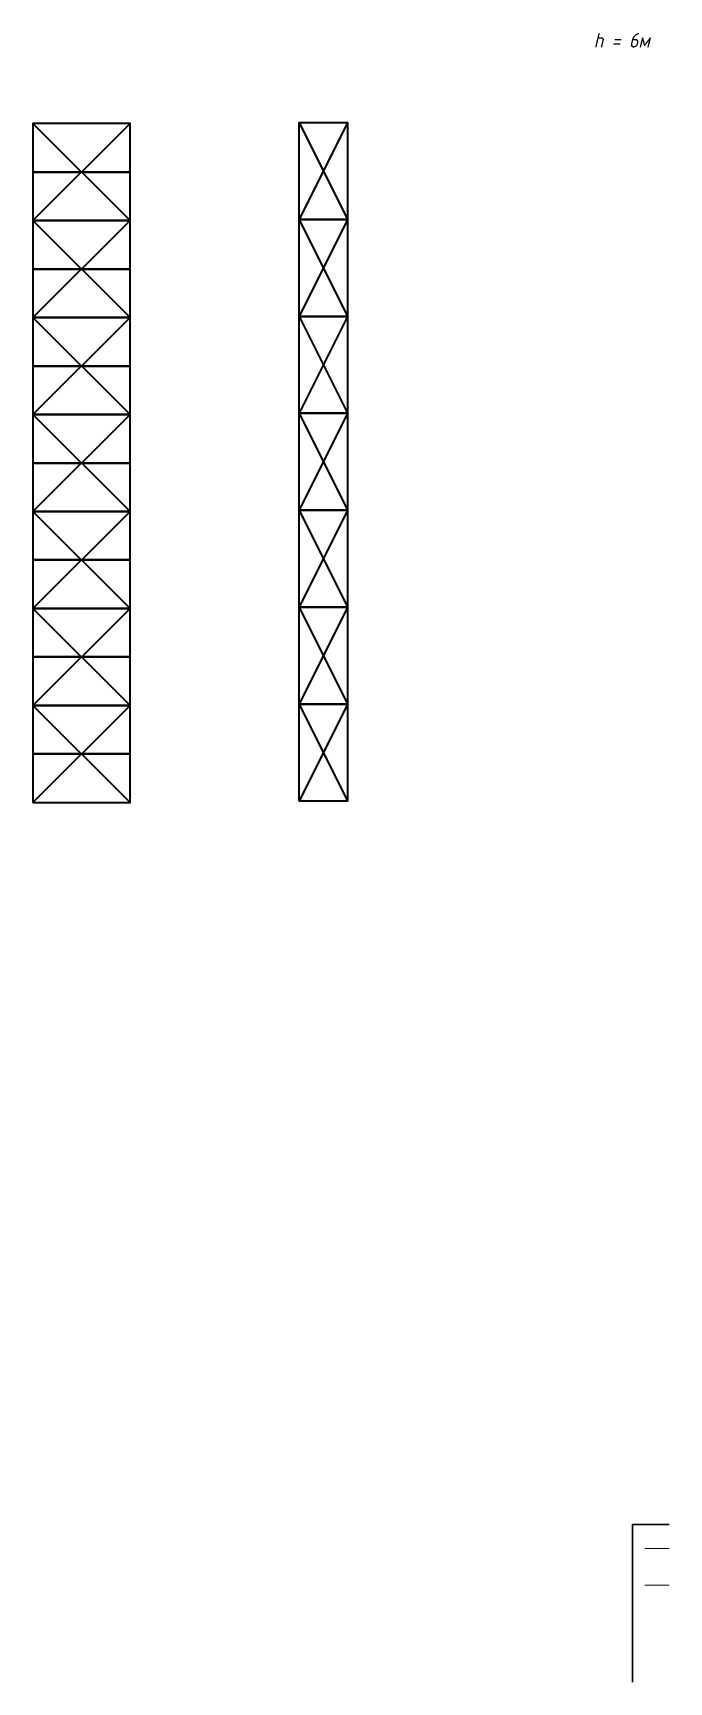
# Model space of a CAD drawing. Header units: millimetres. Extents: x -356862 to 418287, y 0 to 839748.
# Drawn here: x 300133 to 313245, y 770736 to 804749 of the extents above; entities that cross this region are included whole.
import ezdxf

# ---------------------------------------------------------------- set-up
doc = ezdxf.new("R2010")
doc.units = ezdxf.units.MM
doc.layers.add('PDF _Геометрия', color=7, linetype='Continuous', true_color=0xbababa)
doc.styles.add('ISOCPEUR_I', font='isocpeui.ttf', dxfattribs={"width": 0.9, "height": 2.5})

msp = doc.modelspace()

# ---------------------------------------------------------------- linework, layer by layer
at = {"color": 1, "lineweight": 35}
for points in [[(300133.0903, 801879.1767), (302133.0903, 801879.1767), (302133.0903, 802879.1767), (300133.0903, 802879.1767)], [(300133.0903, 800879.1767), (302133.0903, 800879.1767), (302133.0903, 801879.1767), (300133.0903, 801879.1767)], [(300133.0903, 799879.1767), (302133.0903, 799879.1767), (302133.0903, 800879.1767), (300133.0903, 800879.1767)], [(300133.0903, 798879.1767), (302133.0903, 798879.1767), (302133.0903, 799879.1767), (300133.0903, 799879.1767)], [(300133.0903, 797879.1767), (302133.0903, 797879.1767), (302133.0903, 798879.1767), (300133.0903, 798879.1767)], [(300133.0903, 796879.1767), (302133.0903, 796879.1767), (302133.0903, 797879.1767), (300133.0903, 797879.1767)], [(300133.0903, 795879.1767), (302133.0903, 795879.1767), (302133.0903, 796879.1767), (300133.0903, 796879.1767)], [(300133.0903, 794879.1767), (302133.0903, 794879.1767), (302133.0903, 795879.1767), (300133.0903, 795879.1767)], [(300133.0903, 793879.1767), (302133.0903, 793879.1767), (302133.0903, 794879.1767), (300133.0903, 794879.1767)], [(300133.0903, 792879.1767), (302133.0903, 792879.1767), (302133.0903, 793879.1767), (300133.0903, 793879.1767)], [(300133.0903, 791879.1767), (302133.0903, 791879.1767), (302133.0903, 792879.1767), (300133.0903, 792879.1767)], [(300133.0903, 790879.1767), (302133.0903, 790879.1767), (302133.0903, 791879.1767), (300133.0903, 791879.1767)], [(300133.0903, 789879.1767), (302133.0903, 789879.1767), (302133.0903, 790879.1767), (300133.0903, 790879.1767)], [(300133.0903, 788879.1767), (302133.0903, 788879.1767), (302133.0903, 789879.1767), (300133.0903, 789879.1767)]]:
    msp.add_lwpolyline(points, close=True, dxfattribs=at)
for points in [[(300133.0903, 800879.1767), (302133.0903, 802879.1767)], [(300133.0903, 802879.1767), (302133.0903, 800879.1767)], [(305617.3015, 800904.4591), (305617.3015, 802904.4591), (306617.3015, 802904.4591), (306617.3015, 800904.4591), (305617.3015, 800904.4591)], [(305617.3015, 802904.4591), (306617.3015, 800904.4591)], [(306617.3015, 802904.4591), (305617.3015, 800904.4591)], [(300133.0903, 798879.1767), (302133.0903, 800879.1767)], [(300133.0903, 800879.1767), (302133.0903, 798879.1767)], [(305617.3015, 798904.4591), (305617.3015, 800904.4591), (306617.3015, 800904.4591), (306617.3015, 798904.4591), (305617.3015, 798904.4591)], [(305617.3015, 800904.4591), (306617.3015, 798904.4591)], [(306617.3015, 800904.4591), (305617.3015, 798904.4591)], [(300133.0903, 796879.1767), (302133.0903, 798879.1767)], [(300133.0903, 798879.1767), (302133.0903, 796879.1767)], [(305617.3015, 796904.4591), (305617.3015, 798904.4591), (306617.3015, 798904.4591), (306617.3015, 796904.4591), (305617.3015, 796904.4591)], [(305617.3015, 798904.4591), (306617.3015, 796904.4591)], [(306617.3015, 798904.4591), (305617.3015, 796904.4591)], [(300133.0903, 794879.1767), (302133.0903, 796879.1767)], [(300133.0903, 796879.1767), (302133.0903, 794879.1767)], [(305617.3015, 794904.4591), (305617.3015, 796904.4591), (306617.3015, 796904.4591), (306617.3015, 794904.4591), (305617.3015, 794904.4591)], [(305617.3015, 796904.4591), (306617.3015, 794904.4591)], [(306617.3015, 796904.4591), (305617.3015, 794904.4591)], [(300133.0903, 792879.1767), (302133.0903, 794879.1767)], [(300133.0903, 794879.1767), (302133.0903, 792879.1767)], [(305617.3015, 792904.4591), (305617.3015, 794904.4591), (306617.3015, 794904.4591), (306617.3015, 792904.4591), (305617.3015, 792904.4591)], [(305617.3015, 794904.4591), (306617.3015, 792904.4591)], [(306617.3015, 794904.4591), (305617.3015, 792904.4591)], [(300133.0903, 790879.1767), (302133.0903, 792879.1767)], [(300133.0903, 792879.1767), (302133.0903, 790879.1767)], [(305617.3015, 790904.4591), (305617.3015, 792904.4591), (306617.3015, 792904.4591), (306617.3015, 790904.4591), (305617.3015, 790904.4591)], [(305617.3015, 792904.4591), (306617.3015, 790904.4591)], [(306617.3015, 792904.4591), (305617.3015, 790904.4591)], [(300133.0903, 788879.1767), (302133.0903, 790879.1767)], [(300133.0903, 790879.1767), (302133.0903, 788879.1767)], [(305617.3015, 788904.4591), (305617.3015, 790904.4591), (306617.3015, 790904.4591), (306617.3015, 788904.4591), (305617.3015, 788904.4591)], [(305617.3015, 790904.4591), (306617.3015, 788904.4591)], [(306617.3015, 790904.4591), (305617.3015, 788904.4591)]]:
    msp.add_lwpolyline(points, dxfattribs=at)
at = {"layer": 'PDF _Геометрия', "color": 7, "lineweight": 30}
msp.add_lwpolyline([(313244.9945, 773987.9861), (312495.5993, 773987.9861), (312495.5993, 770736.3732)], dxfattribs=at)
at = {"layer": 'PDF _Геометрия', "color": 7, "lineweight": 9}
for points in [[(312745.3977, 773488.3893), (313244.9945, 773488.3893)], [(312745.3977, 772736.8772), (313244.9945, 772736.8772)]]:
    msp.add_lwpolyline(points, dxfattribs=at)

# ---------------------------------------------------------------- texts
at = {"color": 1, "insert": (312270.9346, 804448.0816), "char_height": 300, "width": 2817.723091, "attachment_point": 8, "line_spacing_factor": 1.139951, "style": 'ISOCPEUR_I'}
msp.add_mtext('\\pxqc,t8.46667,16.93333,25.4,33.86667,42.33333,50.8,59.26667,67.73333,76.2,84.66667,93.13333,101.6,110.06667,118.53333,127,135.46667,143.93333,152.4,160.86667,169.33333,177.8,186.26667,194.73333,203.2,211.66667,220.13333,228.6,237.06667,245.53333,254,262.46667,270.93333;h = 6м', dxfattribs=at)

doc.saveas('drawing.dxf')
